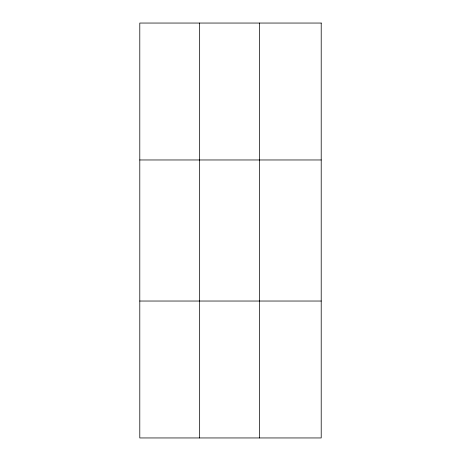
<?xml version="1.0" encoding="UTF-8"?>
<svg xmlns="http://www.w3.org/2000/svg" width="461" height="461" viewBox="0 0 461 461"><rect width="100%" height="100%" fill="white"/><g stroke="black" fill="none" stroke-linecap="round" stroke-linejoin="round"><path stroke-width="0.69" d="M199.659 437.95L199.659 23.05M259.526 437.95L259.526 23.05M139.792 159.967L321.208 159.967M139.792 301.033L321.208 301.033M321.208 23.05L321.208 437.95L139.792 437.95L139.792 23.05L321.208 23.05"/></g></svg>
